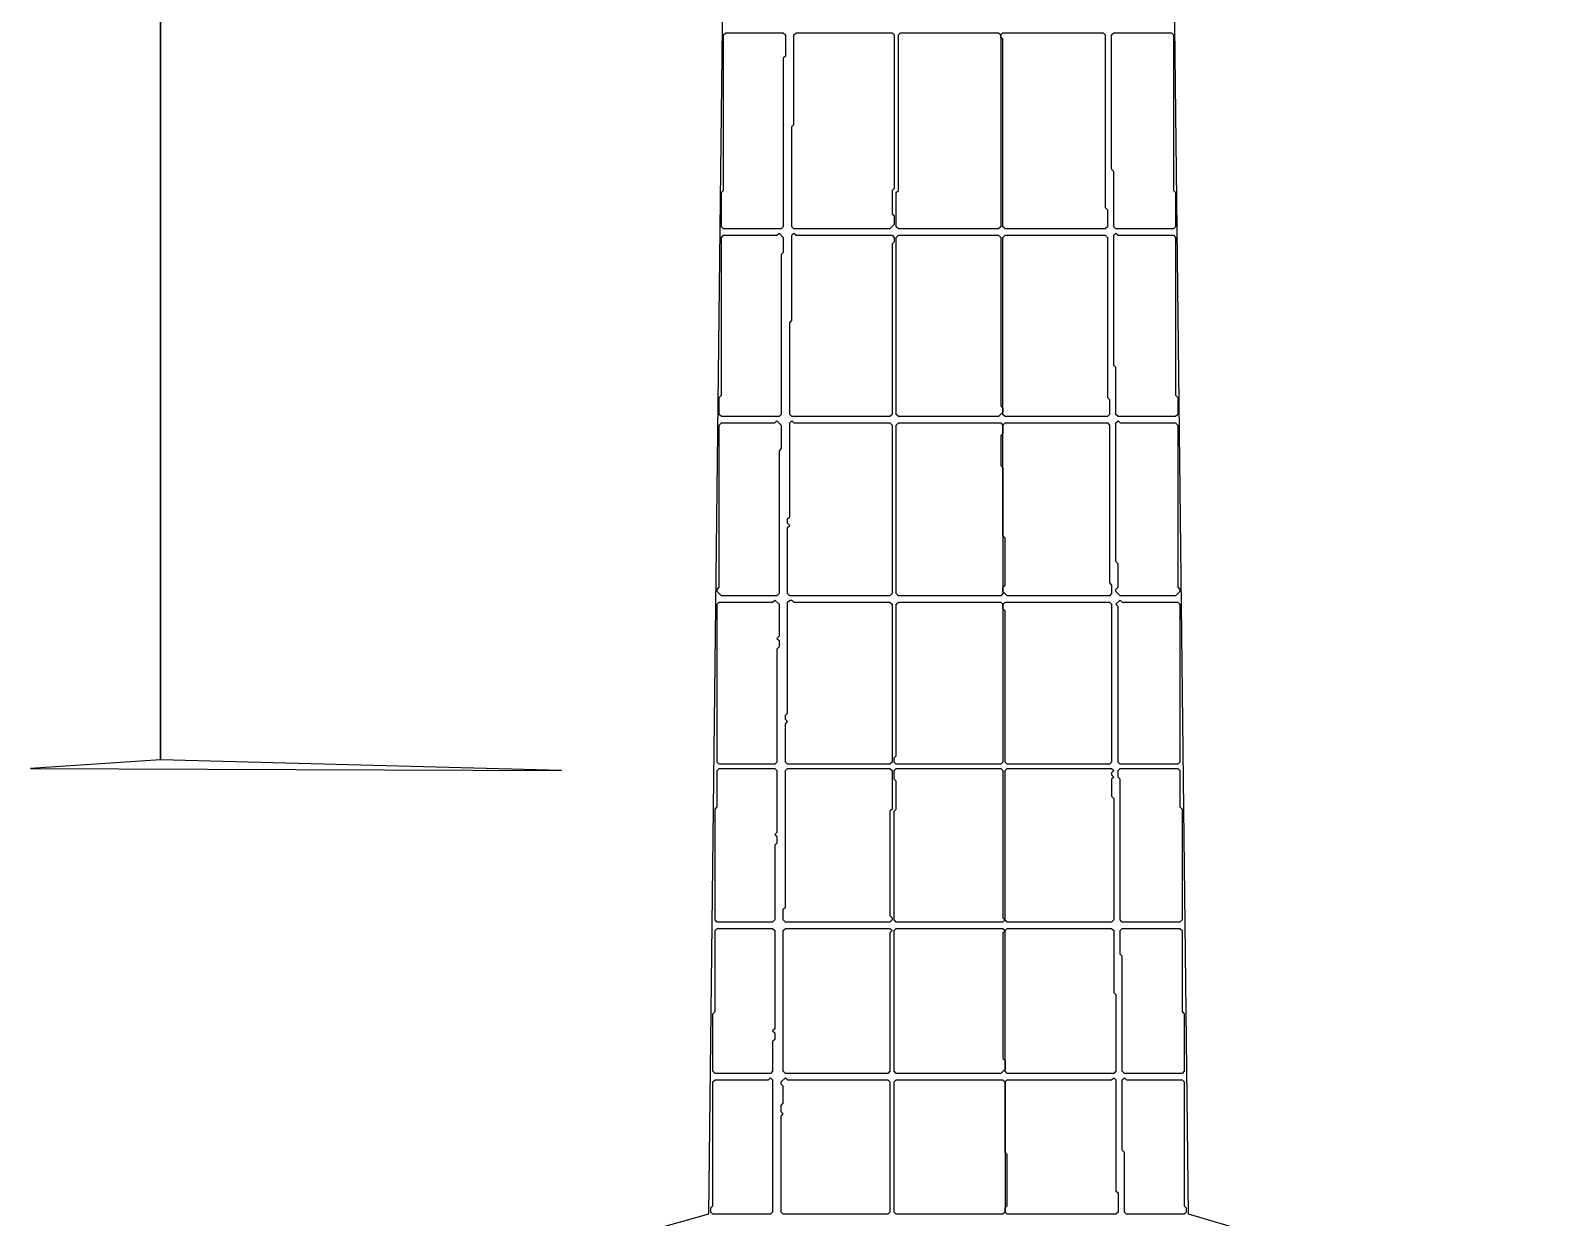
# Model space of a CAD drawing. Extents: x 17 to 323, y -435 to -5.
# Drawn here: x 73.3 to 145, y -248.9 to -193.2 of the extents above; entities that cross this region are included whole.
import ezdxf

# ---------------------------------------------------------------- set-up
doc = ezdxf.new("R2010")
doc.units = 0

msp = doc.modelspace()

# ---------------------------------------------------------------- linework, layer by layer
at = {"layer": 'CONTOURS'}
for p, q in [((106.9, -91), (105.1, -248.7)), ((127.6, -248.7), (125.8, -91)), ((79.4, -95), (79.4, -227.4)), ((79.4, -227.4), (79.4, -95)), ((105.8, -193.4), (105.9, -193.3)), ((105.8, -200.7), (105.8, -193.4)), ((105.9, -193.3), (108.6, -193.3)), ((108.6, -193.3), (108.7, -193.4)), ((108.7, -193.4), (108.7, -194.4)), ((109.1, -193.4), (109.2, -193.3)), ((109.1, -197.6), (109.1, -193.4)), ((109.2, -193.3), (113.7, -193.3)), ((113.7, -193.3), (113.8, -193.4)), ((113.8, -193.4), (113.8, -200.6)), ((114, -193.4), (114.1, -193.3)), ((114, -200.7), (114, -193.4)), ((114.1, -193.3), (118.7, -193.3)), ((118.7, -193.3), (118.8, -193.4)), ((118.8, -193.4), (118.9, -193.3)), ((118.8, -193.5), (118.8, -193.4)), ((118.8, -193.4), (118.8, -202.4)), ((118.9, -193.6), (118.8, -193.5)), ((118.9, -193.3), (123.6, -193.3)), ((123.6, -193.3), (123.7, -193.4)), ((123.7, -193.4), (123.7, -201.5)), ((124, -193.4), (124.1, -193.3)), ((124, -199.7), (124, -193.4)), ((124.1, -193.3), (126.8, -193.3)), ((126.8, -193.3), (126.9, -193.4)), ((126.9, -193.4), (126.9, -200.7)), ((118.9, -202.4), (118.9, -193.6)), ((108.7, -194.4), (108.6, -194.5)), ((108.6, -194.5), (108.6, -202.4)), ((109, -197.7), (109.1, -197.6)), ((109, -202.4), (109, -197.7)), ((124.1, -199.8), (124, -199.7)), ((124.1, -202.4), (124.1, -199.8)), ((105.7, -200.8), (105.8, -200.7)), ((113.8, -200.6), (113.7, -200.7)), ((113.7, -200.7), (113.7, -201.8)), ((113.9, -200.8), (114, -200.7)), ((126.9, -200.7), (127, -200.8)), ((105.7, -202.4), (105.7, -200.8)), ((113.9, -202.4), (113.9, -200.8)), ((127, -200.8), (127, -202.4)), ((113.7, -201.8), (113.8, -201.9)), ((113.8, -201.9), (113.8, -202.3)), ((123.7, -201.5), (123.8, -201.6)), ((123.8, -201.6), (123.8, -202.4)), ((105.8, -202.5), (105.7, -202.4)), ((105.7, -202.9), (105.8, -202.8)), ((105.7, -210.3), (105.7, -202.9)), ((108.5, -202.5), (105.8, -202.5)), ((105.8, -202.8), (108.3, -202.8)), ((108.3, -202.8), (108.4, -202.7)), ((108.4, -202.7), (108.6, -202.9)), ((108.6, -202.4), (108.5, -202.5)), ((108.6, -202.9), (108.6, -203.6)), ((109.1, -202.5), (109, -202.4)), ((109, -202.8), (109.1, -202.7)), ((109, -206.8), (109, -202.8)), ((113.6, -202.5), (109.1, -202.5)), ((109.1, -202.7), (109.2, -202.8)), ((109.2, -202.8), (113.7, -202.8)), ((113.8, -202.3), (113.6, -202.5)), ((113.7, -202.8), (113.8, -202.9)), ((113.8, -202.9), (113.8, -203.1)), ((114, -202.5), (113.9, -202.4)), ((113.9, -202.9), (114, -202.8)), ((113.9, -211.2), (113.9, -202.9)), ((118.7, -202.5), (114, -202.5)), ((114, -202.8), (118.7, -202.8)), ((118.8, -202.4), (118.7, -202.5)), ((118.7, -202.8), (118.8, -202.9)), ((118.8, -202.9), (118.8, -210.8)), ((119, -202.5), (118.9, -202.4)), ((118.9, -202.9), (119, -202.8)), ((118.9, -211.2), (118.9, -202.9)), ((123.7, -202.5), (119, -202.5)), ((119, -202.8), (123.7, -202.8)), ((123.8, -202.4), (123.7, -202.5)), ((123.7, -202.8), (123.8, -202.9)), ((123.8, -202.9), (123.8, -210.4)), ((124.2, -202.5), (124.1, -202.4)), ((124.1, -202.8), (124.2, -202.7)), ((124.1, -208.9), (124.1, -202.8)), ((126.9, -202.5), (124.2, -202.5)), ((124.2, -202.7), (124.3, -202.8)), ((124.3, -202.8), (126.9, -202.8)), ((127, -202.4), (126.9, -202.5)), ((126.9, -202.8), (127, -202.9)), ((127, -202.9), (127, -210.3)), ((108.6, -203.6), (108.5, -203.7)), ((113.8, -203.1), (113.7, -203.2)), ((113.7, -203.2), (113.7, -211.2)), ((108.5, -203.7), (108.5, -211.2)), ((108.9, -206.9), (109, -206.8)), ((108.9, -211.2), (108.9, -206.9)), ((124.2, -209), (124.1, -208.9)), ((124.2, -211.2), (124.2, -209)), ((105.6, -210.4), (105.7, -210.3)), ((105.6, -211.2), (105.6, -210.4)), ((123.8, -210.4), (123.9, -210.5)), ((123.9, -210.5), (123.9, -211.2)), ((127, -210.3), (127.1, -210.4)), ((127.1, -210.4), (127.1, -211.2)), ((105.7, -211.3), (105.6, -211.2)), ((108.4, -211.3), (105.7, -211.3)), ((108.2, -211.6), (108.3, -211.5)), ((108.3, -211.5), (108.5, -211.7)), ((108.5, -211.2), (108.4, -211.3)), ((109, -211.3), (108.9, -211.2)), ((108.9, -211.6), (109, -211.5)), ((113.6, -211.3), (109, -211.3)), ((109, -211.5), (109.1, -211.6)), ((113.7, -211.2), (113.6, -211.3)), ((114, -211.3), (113.9, -211.2)), ((118.7, -211.3), (114, -211.3)), ((118.9, -211.1), (118.7, -211.3)), ((118.8, -210.8), (118.9, -210.9)), ((118.9, -210.9), (118.9, -211.1)), ((119, -211.3), (118.9, -211.2)), ((123.8, -211.3), (119, -211.3)), ((123.9, -211.2), (123.8, -211.3)), ((124.3, -211.3), (124.2, -211.2)), ((124.2, -211.6), (124.3, -211.5)), ((127, -211.3), (124.3, -211.3)), ((124.3, -211.5), (124.4, -211.6)), ((127.1, -211.2), (127, -211.3)), ((105.6, -211.7), (105.7, -211.6)), ((105.6, -219.3), (105.6, -211.7)), ((105.7, -211.6), (108.2, -211.6)), ((108.5, -211.7), (108.5, -212.8)), ((108.9, -216), (108.9, -211.6)), ((109.1, -211.6), (113.6, -211.6)), ((113.6, -211.6), (113.7, -211.7)), ((113.7, -211.7), (113.7, -219.6)), ((113.9, -211.7), (114, -211.6)), ((113.9, -219.6), (113.9, -211.7)), ((114, -211.6), (118.8, -211.6)), ((118.8, -211.6), (118.9, -211.7)), ((118.9, -212.1), (118.8, -212.2)), ((118.8, -212.2), (118.8, -213.6)), ((118.9, -211.7), (119, -211.6)), ((118.9, -216.9), (118.9, -211.7)), ((118.9, -211.7), (118.9, -212.1)), ((119, -211.6), (123.8, -211.6)), ((123.8, -211.6), (123.9, -211.7)), ((123.9, -211.7), (123.9, -219.1)), ((124.2, -218.1), (124.2, -211.6)), ((124.4, -211.6), (127, -211.6)), ((127, -211.6), (127.1, -211.7)), ((127.1, -211.7), (127.1, -219.3)), ((108.5, -212.8), (108.4, -212.9)), ((108.4, -212.9), (108.4, -219.6)), ((118.8, -213.6), (118.9, -213.7)), ((118.9, -213.7), (118.9, -219.6)), ((108.8, -216.1), (108.9, -216)), ((108.8, -216.3), (108.8, -216.1)), ((108.9, -216.4), (108.8, -216.3)), ((108.8, -216.5), (108.9, -216.4)), ((108.8, -219.6), (108.8, -216.5)), ((119, -217), (118.9, -216.9)), ((119, -219.2), (119, -217)), ((124.3, -218.2), (124.2, -218.1)), ((124.3, -219.3), (124.3, -218.2)), ((105.5, -219.4), (105.6, -219.3)), ((105.5, -219.5), (105.5, -219.4)), ((118.9, -219.3), (119, -219.2)), ((118.9, -219.5), (118.9, -219.3)), ((123.9, -219.1), (124, -219.2)), ((124, -219.2), (124, -219.6)), ((124.2, -219.4), (124.3, -219.3)), ((124.2, -219.5), (124.2, -219.4)), ((127.1, -219.3), (127.2, -219.4)), ((127.2, -219.4), (127.2, -219.5)), ((105.7, -219.7), (105.5, -219.5)), ((105.5, -220.1), (105.6, -220)), ((105.5, -227.5), (105.5, -220.1)), ((105.6, -220), (108.1, -220)), ((108.3, -219.7), (105.7, -219.7)), ((108.1, -220), (108.2, -219.9)), ((108.2, -219.9), (108.4, -220.1)), ((108.4, -219.6), (108.3, -219.7)), ((108.4, -220.1), (108.4, -221.6)), ((108.9, -219.7), (108.8, -219.6)), ((108.8, -220), (108.9, -219.9)), ((108.8, -225.2), (108.8, -220)), ((113.6, -219.7), (108.9, -219.7)), ((108.9, -219.9), (109, -219.9)), ((109, -219.9), (109.1, -220)), ((109.1, -220), (113.6, -220)), ((113.7, -219.6), (113.6, -219.7)), ((113.6, -220), (113.7, -220.1)), ((113.7, -220.1), (113.7, -227.5)), ((114, -219.7), (113.9, -219.6)), ((113.9, -220.1), (114, -220)), ((113.9, -227.2), (113.9, -220.1)), ((118.8, -219.7), (114, -219.7)), ((114, -220), (118.8, -220)), ((118.9, -219.6), (118.8, -219.7)), ((118.8, -220), (118.9, -220.1)), ((119.1, -219.7), (118.9, -219.5)), ((118.9, -220.1), (119, -220)), ((118.9, -220.3), (118.9, -220.1)), ((118.9, -220.1), (118.9, -227.5)), ((119, -220), (123.9, -220)), ((123.9, -219.7), (119.1, -219.7)), ((124, -219.6), (123.9, -219.7)), ((123.9, -220), (124, -220.1)), ((124, -220.1), (124, -227.5)), ((124.4, -219.7), (124.2, -219.5)), ((124.2, -220.1), (124.4, -219.9)), ((124.3, -220.2), (124.2, -220.1)), ((127, -219.7), (124.4, -219.7)), ((124.4, -219.9), (124.5, -220)), ((124.5, -220), (127.1, -220)), ((127.2, -219.5), (127, -219.7)), ((127.1, -220), (127.2, -220.1)), ((127.2, -220.1), (127.2, -227.5)), ((119, -220.4), (118.9, -220.3)), ((119, -227.5), (119, -220.4)), ((124.3, -227.5), (124.3, -220.2)), ((108.4, -221.6), (108.3, -221.7)), ((108.3, -221.7), (108.4, -221.8)), ((108.4, -222.1), (108.3, -222.2)), ((108.3, -222.2), (108.3, -227.5)), ((108.4, -221.8), (108.4, -222.1)), ((108.7, -225.3), (108.8, -225.2)), ((108.7, -225.5), (108.7, -225.3)), ((108.8, -225.6), (108.7, -225.5)), ((108.7, -225.7), (108.8, -225.6)), ((108.7, -227.5), (108.7, -225.7)), ((113.8, -227.3), (113.9, -227.2)), ((79.4, -227.4), (73.3, -227.8)), ((73.3, -227.8), (98.2, -227.9)), ((98.2, -227.9), (79.4, -227.4)), ((105.6, -227.6), (105.5, -227.5)), ((105.5, -227.9), (105.6, -227.8)), ((105.5, -229.6), (105.5, -227.9)), ((108.2, -227.6), (105.6, -227.6)), ((105.6, -227.8), (108.2, -227.8)), ((108.3, -227.5), (108.2, -227.6)), ((108.2, -227.8), (108.3, -227.9)), ((108.3, -227.9), (108.3, -230.8)), ((108.8, -227.6), (108.7, -227.5)), ((108.7, -227.9), (108.8, -227.8)), ((108.7, -234.3), (108.7, -227.9)), ((113.6, -227.6), (108.8, -227.6)), ((108.8, -227.8), (113.6, -227.8)), ((113.7, -227.5), (113.6, -227.6)), ((113.6, -227.8), (113.7, -227.9)), ((113.7, -227.9), (113.7, -229.7)), ((113.8, -227.5), (113.8, -227.3)), ((113.9, -227.6), (113.8, -227.5)), ((113.8, -227.9), (113.9, -227.8)), ((113.8, -228.3), (113.8, -227.9)), ((118.8, -227.6), (113.9, -227.6)), ((113.9, -227.8), (118.8, -227.8)), ((118.9, -227.5), (118.8, -227.6)), ((118.8, -227.8), (118.9, -227.9)), ((118.9, -227.9), (118.9, -234.8)), ((119.1, -227.6), (119, -227.5)), ((119, -227.9), (119.1, -227.8)), ((119, -234.9), (119, -227.9)), ((123.9, -227.6), (119.1, -227.6)), ((119.1, -227.8), (124, -227.8)), ((124, -227.5), (123.9, -227.6)), ((124, -227.8), (124.1, -227.9)), ((124.1, -227.9), (124, -228)), ((124, -228), (124, -228.1)), ((124.4, -227.6), (124.3, -227.5)), ((124.3, -227.9), (124.4, -227.8)), ((124.3, -228.2), (124.3, -227.9)), ((127.1, -227.6), (124.4, -227.6)), ((124.4, -227.8), (127.1, -227.8)), ((127.2, -227.5), (127.1, -227.6)), ((127.1, -227.8), (127.2, -227.9)), ((127.2, -227.9), (127.2, -229.6)), ((113.9, -228.4), (113.8, -228.3)), ((113.9, -229.7), (113.9, -228.4)), ((124, -228.1), (124.1, -228.2)), ((124.1, -228.2), (124, -228.3)), ((124, -228.3), (124, -229.1)), ((124.4, -228.3), (124.3, -228.2)), ((124.4, -234.9), (124.4, -228.3)), ((124, -229.1), (124.1, -229.2)), ((124.1, -229.2), (124.1, -234.9)), ((105.4, -229.7), (105.5, -229.6)), ((105.4, -234.9), (105.4, -229.7)), ((113.7, -229.7), (113.6, -229.8)), ((113.6, -229.8), (113.6, -234.7)), ((113.8, -229.8), (113.9, -229.7)), ((113.8, -234.9), (113.8, -229.8)), ((127.2, -229.6), (127.3, -229.7)), ((127.3, -229.7), (127.3, -234.9)), ((108.3, -230.8), (108.2, -230.9)), ((108.2, -230.9), (108.3, -231)), ((108.3, -231.3), (108.2, -231.4)), ((108.2, -231.4), (108.2, -234.9)), ((108.3, -231), (108.3, -231.3)), ((108.6, -234.4), (108.7, -234.3)), ((108.6, -234.9), (108.6, -234.4)), ((105.5, -235), (105.4, -234.9)), ((108.1, -235), (105.5, -235)), ((108.2, -234.9), (108.1, -235)), ((108.7, -235), (108.6, -234.9)), ((113.6, -235), (108.7, -235)), ((113.6, -234.7), (113.7, -234.8)), ((113.7, -234.9), (113.6, -235)), ((113.7, -234.8), (113.7, -234.9)), ((113.9, -235), (113.8, -234.9)), ((118.9, -235), (113.9, -235)), ((118.9, -234.8), (119, -234.9)), ((119, -234.9), (118.9, -235)), ((119.1, -235), (119, -234.9)), ((124, -235), (119.1, -235)), ((124.1, -234.9), (124, -235)), ((124.5, -235), (124.4, -234.9)), ((127.2, -235), (124.5, -235)), ((127.3, -234.9), (127.2, -235)), ((105.4, -235.4), (105.5, -235.3)), ((105.4, -239.2), (105.4, -235.4)), ((105.5, -235.3), (108.1, -235.3)), ((108.1, -235.3), (108.2, -235.4)), ((108.2, -235.4), (108.2, -240)), ((108.6, -235.4), (108.7, -235.3)), ((108.6, -242), (108.6, -235.4)), ((108.7, -235.3), (113.6, -235.3)), ((113.6, -235.3), (113.7, -235.4)), ((113.7, -235.4), (113.6, -235.5)), ((113.6, -235.5), (113.6, -242)), ((113.8, -235.4), (113.9, -235.3)), ((113.8, -242), (113.8, -235.4)), ((113.9, -235.3), (118.9, -235.3)), ((118.9, -235.3), (119, -235.4)), ((119, -235.4), (118.9, -235.5)), ((118.9, -235.5), (118.9, -241.4)), ((119, -235.4), (119.1, -235.3)), ((119, -242), (119, -235.4)), ((119.1, -235.3), (124, -235.3)), ((124, -235.3), (124.1, -235.4)), ((124.1, -235.4), (124.1, -238.3)), ((124.4, -235.4), (124.5, -235.3)), ((124.4, -236.5), (124.4, -235.4)), ((124.5, -235.3), (127.2, -235.3)), ((127.2, -235.3), (127.3, -235.4)), ((127.3, -235.4), (127.3, -239.2)), ((124.5, -236.6), (124.4, -236.5)), ((124.5, -242), (124.5, -236.6)), ((124.1, -238.3), (124.2, -238.4)), ((124.2, -238.4), (124.2, -242)), ((105.3, -239.3), (105.4, -239.2)), ((105.3, -242), (105.3, -239.3)), ((127.3, -239.2), (127.4, -239.3)), ((127.4, -239.3), (127.4, -242)), ((108.2, -240), (108.1, -240.1)), ((108.1, -240.1), (108.2, -240.2)), ((108.2, -240.5), (108.1, -240.6)), ((108.1, -240.6), (108.1, -242)), ((108.2, -240.2), (108.2, -240.5)), ((118.9, -241.4), (119, -241.5)), ((119, -241.5), (119, -241.9)), ((105.4, -242.1), (105.3, -242)), ((108, -242.1), (105.4, -242.1)), ((107.9, -242.4), (108, -242.3)), ((108.1, -242), (108, -242.1)), ((108, -242.3), (108.1, -242.4)), ((108.5, -242.5), (108.7, -242.3)), ((108.7, -242.1), (108.6, -242)), ((113.5, -242.1), (108.7, -242.1)), ((108.7, -242.3), (108.8, -242.4)), ((113.6, -242), (113.5, -242.1)), ((113.9, -242.1), (113.8, -242)), ((118.8, -242.1), (113.9, -242.1)), ((119, -241.9), (118.8, -242.1)), ((119.1, -242.1), (119, -242)), ((124.1, -242.1), (119.1, -242.1)), ((124, -242.4), (124.1, -242.3)), ((124.2, -242), (124.1, -242.1)), ((124.1, -242.3), (124.2, -242.4)), ((124.6, -242.1), (124.5, -242)), ((124.5, -242.4), (124.6, -242.3)), ((127.3, -242.1), (124.6, -242.1)), ((124.6, -242.3), (124.7, -242.4)), ((127.4, -242), (127.3, -242.1)), ((105.3, -242.5), (105.4, -242.4)), ((105.3, -248.3), (105.3, -242.5)), ((105.4, -242.4), (107.9, -242.4)), ((108.1, -242.4), (108.1, -248.6)), ((108.5, -242.6), (108.5, -242.5)), ((108.6, -242.7), (108.5, -242.6)), ((108.6, -243.5), (108.6, -242.7)), ((108.8, -242.4), (113.5, -242.4)), ((113.5, -242.4), (113.6, -242.5)), ((113.6, -242.5), (113.6, -248.6)), ((113.8, -242.5), (113.9, -242.4)), ((113.8, -248.6), (113.8, -242.5)), ((113.9, -242.4), (118.9, -242.4)), ((118.9, -242.4), (119, -242.5)), ((119, -242.5), (119.1, -242.4)), ((119, -242.5), (119, -248.6)), ((119, -245.8), (119, -242.5)), ((119.1, -242.4), (124, -242.4)), ((124.2, -242.4), (124.2, -247.6)), ((124.5, -245.7), (124.5, -242.4)), ((124.7, -242.4), (127.3, -242.4)), ((127.3, -242.4), (127.4, -242.5)), ((127.4, -242.5), (127.4, -248.3)), ((108.5, -243.6), (108.6, -243.5)), ((108.5, -243.9), (108.5, -243.6)), ((108.6, -244), (108.5, -243.9)), ((108.5, -244.1), (108.6, -244)), ((108.5, -248.6), (108.5, -244.1)), ((119.1, -245.9), (119, -245.8)), ((119.1, -248.3), (119.1, -245.9)), ((124.6, -245.8), (124.5, -245.7)), ((124.6, -248.6), (124.6, -245.8)), ((124.2, -247.6), (124.3, -247.7)), ((124.3, -247.7), (124.3, -248.6)), ((105.1, -248.7), (88.3, -253.4)), ((105.2, -248.4), (105.3, -248.3)), ((105.2, -248.6), (105.2, -248.4)), ((105.3, -248.7), (105.2, -248.6)), ((108, -248.7), (105.3, -248.7)), ((108.1, -248.6), (108, -248.7)), ((108.6, -248.7), (108.5, -248.6)), ((113.5, -248.7), (108.6, -248.7)), ((113.6, -248.6), (113.5, -248.7)), ((113.9, -248.7), (113.8, -248.6)), ((118.9, -248.7), (113.9, -248.7)), ((119, -248.6), (118.9, -248.7)), ((119, -248.4), (119.1, -248.3)), ((119, -248.6), (119, -248.4)), ((119.1, -248.7), (119, -248.6)), ((124.2, -248.7), (119.1, -248.7)), ((124.3, -248.6), (124.2, -248.7)), ((124.7, -248.7), (124.6, -248.6)), ((127.4, -248.7), (124.7, -248.7)), ((127.4, -248.3), (127.5, -248.4)), ((127.5, -248.6), (127.4, -248.7)), ((127.5, -248.4), (127.5, -248.6)), ((145, -253.8), (127.6, -248.7))]:
    msp.add_line(p, q, dxfattribs=at)

doc.saveas('drawing.dxf')
